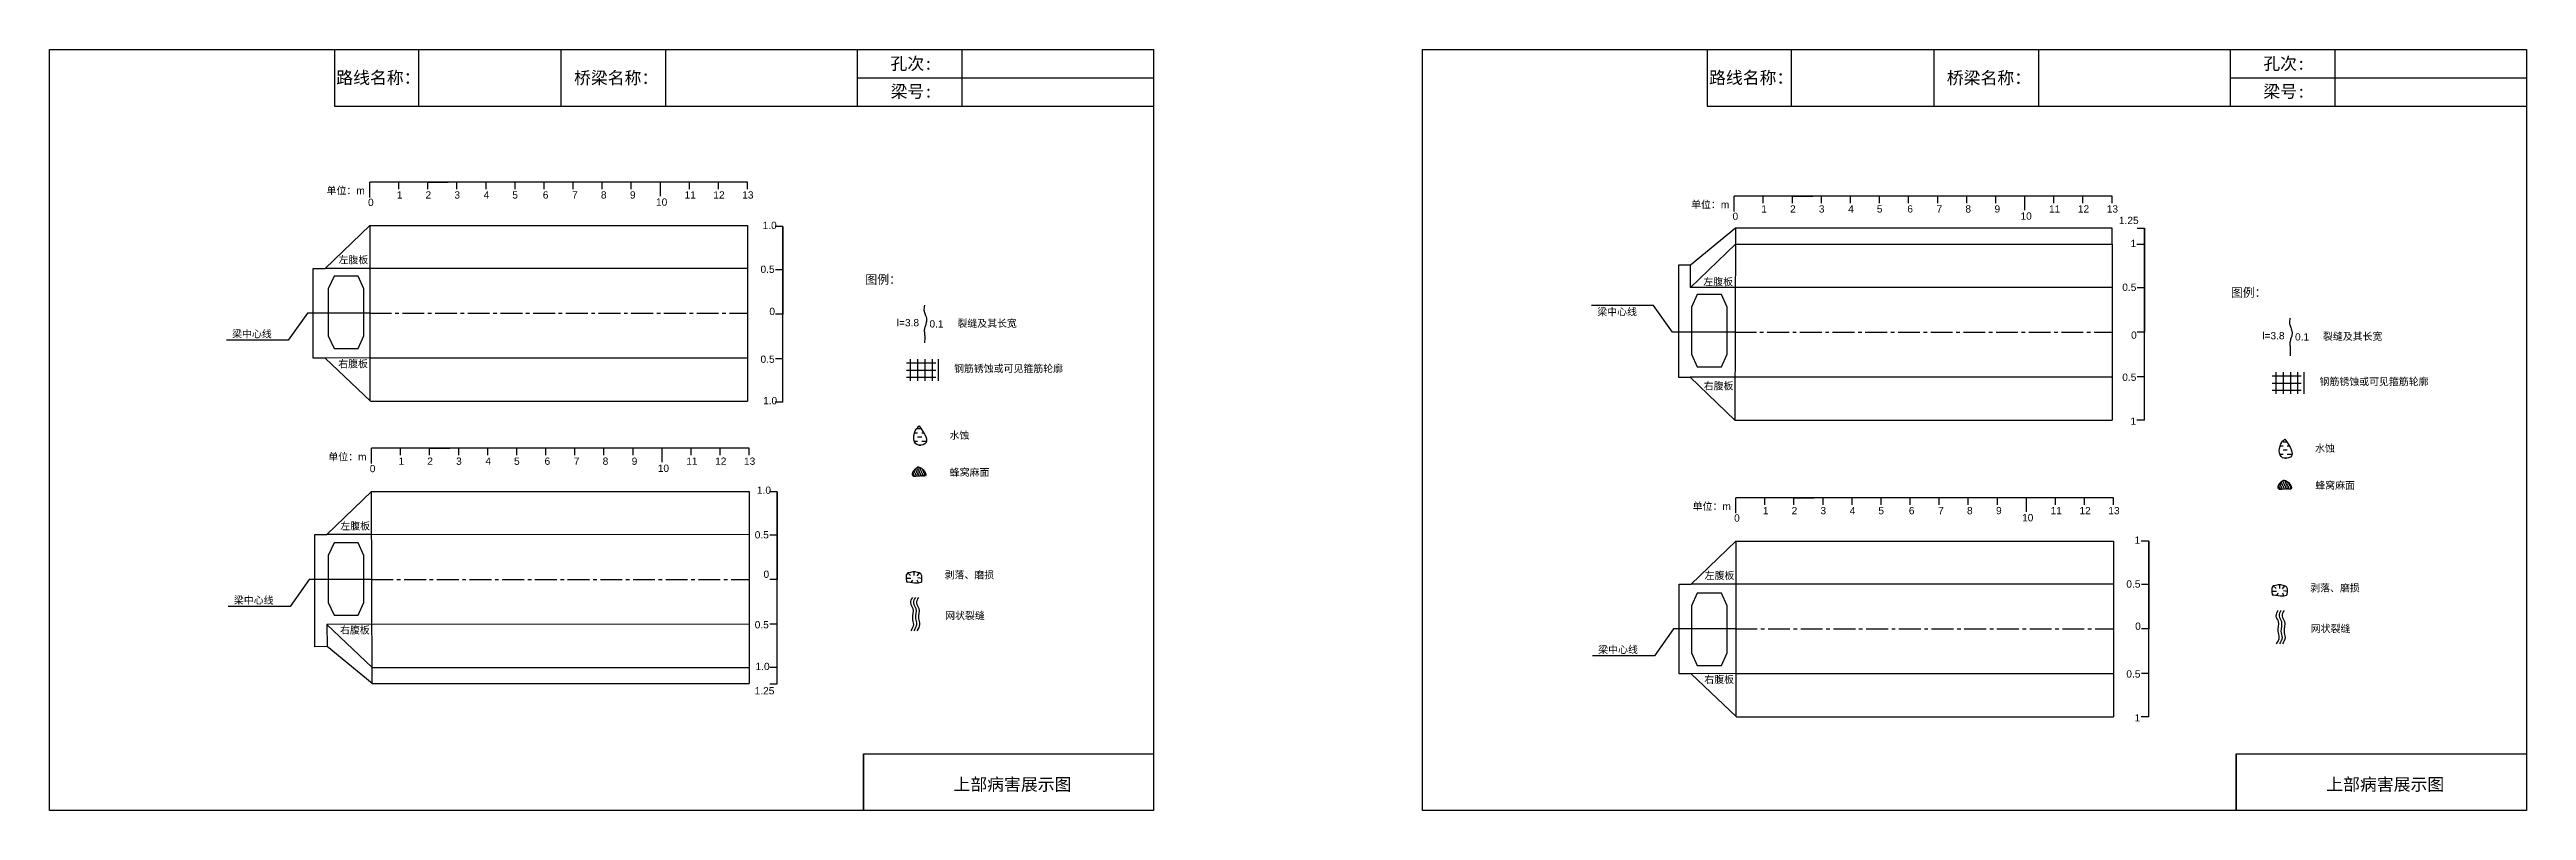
# Model space of a CAD drawing. Header units: millimetres. Extents: x 3406 to 3541, y 1418 to 1444.
# Drawn here: x 3406.5 to 3491.7, y 1418.1 to 1444.3 of the extents above; entities that cross this region are included whole.
import ezdxf

# ---------------------------------------------------------------- set-up
doc = ezdxf.new("R2010")
doc.units = ezdxf.units.MM
doc.linetypes.add('CENTER2', pattern=[1.125, 0.75, -0.125, 0.125, -0.125])
doc.linetypes.add('DASHED', pattern=[0.75, 0.5, -0.25])
for name, color, linetype in [('加固措施', 7, 'Continuous'), ('图层1', 7, 'Continuous'), ('病害', 5, 'Continuous')]:
    doc.layers.add(name, color=color, linetype=linetype)
doc.styles.get("Standard").update_dxf_attribs({"font": 'arial.ttf'})
doc.styles.add('汉字', font='')
doc.styles.get('汉字').set_extended_font_data('SimSun')

# ---------------------------------------------------------------- blocks, each defined once
blk = doc.blocks.new('adfsd')
at = {"lineweight": -2, "ltscale": 0.5}
for p, q in [((1140.876, -3083.768), (1140.94, -3083.769)), ((1140.897, -3083.694), (1140.936, -3083.729)), ((1140.948, -3083.824), (1140.969, -3083.796)), ((1140.983, -3083.682), (1140.981, -3083.729)), ((1141.053, -3083.694), (1141.022, -3083.735)), ((1141.045, -3083.83), (1141.028, -3083.796)), ((1141.094, -3083.772), (1141.036, -3083.763))]:
    blk.add_line(p, q, dxfattribs=at)
blk.add_lwpolyline([(1141, -3083.682), (1140.967, -3083.682), (1140.934, -3083.69), (1140.897, -3083.694), (1140.876, -3083.727), (1140.876, -3083.768), (1140.88, -3083.818), (1140.905, -3083.818), (1140.991, -3083.83), (1141.045, -3083.83), (1141.078, -3083.822), (1141.09, -3083.814), (1141.094, -3083.772), (1141.094, -3083.735), (1141.078, -3083.707), (1141.053, -3083.694), (1141.033, -3083.69), (1141, -3083.678)], dxfattribs=at)

msp = doc.modelspace()

# ---------------------------------------------------------------- hatches: boundary and pattern name
at = {"layer": '加固措施', "lineweight": -2}
h = msp.add_hatch(dxfattribs=at)
h.set_pattern_fill('DASH', color=256, scale=0.045)
h.set_pattern_definition([(0, (3164.47613, 1413.08972), (0.142875, 0.142875), [0.142875, -0.142875])])
edge = h.paths.add_edge_path()
edge.add_spline(control_points=[(3436.424, 1431.327), (3436.388, 1431.295), (3436.221, 1431.148), (3436.177, 1430.61), (3436.847, 1430.705), (3436.599, 1431.069), (3436.424, 1431.327)], knot_values=[0, 0, 0, 0, 3.237042, 15.187225, 21.182779, 35.601669, 35.601669, 35.601669, 35.601669], degree=3, periodic=0)
h = msp.add_hatch(dxfattribs=at)
h.set_pattern_fill('DASH', color=256, scale=0.045)
h.set_pattern_definition([(0, (3211.47392, 1412.64096), (0.142875, 0.142875), [0.142875, -0.142875])])
edge = h.paths.add_edge_path()
edge.add_spline(control_points=[(3483.422, 1430.878), (3483.386, 1430.847), (3483.219, 1430.699), (3483.175, 1430.161), (3483.845, 1430.256), (3483.597, 1430.621), (3483.422, 1430.878)], knot_values=[0, 0, 0, 0, 3.237042, 15.187225, 21.182779, 35.601669, 35.601669, 35.601669, 35.601669], degree=3, periodic=0)
h = msp.add_hatch(dxfattribs=at)
h.set_pattern_fill('DOTS', scale=0.05)
h.set_pattern_definition([(0, (3134.2022, 1406.63724), (0.0396875, 0.079375), [0, -0.079375])])
edge = h.paths.add_edge_path()
edge.add_spline(control_points=[(3436.376, 1429.915), (3436.302, 1429.863), (3436.196, 1429.791), (3436.185, 1429.522), (3436.435, 1429.645), (3436.774, 1429.549), (3436.521, 1429.921), (3436.385, 1429.915), (3436.376, 1429.915)], knot_values=[0, 0, 0, 0, 5.205471, 7.397577, 12.944796, 16.169923, 23.88441, 24.400432, 24.400432, 24.400432, 24.400432], degree=3, periodic=0)
h = msp.add_hatch(dxfattribs=at)
h.set_pattern_fill('DOTS', scale=0.05)
h.set_pattern_definition([(0, (3181.19999, 1406.18848), (0.0396875, 0.079375), [0, -0.079375])])
edge = h.paths.add_edge_path()
edge.add_spline(control_points=[(3483.374, 1429.466), (3483.3, 1429.415), (3483.194, 1429.342), (3483.182, 1429.073), (3483.432, 1429.197), (3483.772, 1429.1), (3483.519, 1429.472), (3483.383, 1429.466), (3483.374, 1429.466)], knot_values=[0, 0, 0, 0, 5.205471, 7.397577, 12.944796, 16.169923, 23.88441, 24.400432, 24.400432, 24.400432, 24.400432], degree=3, periodic=0)
at = {"layer": '病害', "lineweight": -2}
h = msp.add_hatch(dxfattribs=at)
h.set_pattern_fill('DOTS', color=4, scale=0.05, style=0)
h.set_pattern_definition([(0, (2926.75085, 1377.06675), (0.0396875, 0.079375), [0, -0.079375])])
edge = h.paths.add_edge_path()
edge.add_spline(control_points=[(3436.376, 1429.915), (3436.302, 1429.863), (3436.196, 1429.791), (3436.185, 1429.522), (3436.435, 1429.645), (3436.774, 1429.549), (3436.521, 1429.921), (3436.385, 1429.915), (3436.376, 1429.915)], knot_values=[0, 0, 0, 0, 1.041094, 1.479515, 2.588959, 3.233985, 4.776882, 4.880086, 4.880086, 4.880086, 4.880086], degree=3, periodic=0)
h = msp.add_hatch(dxfattribs=at)
h.set_pattern_fill('DOTS', color=4, scale=0.05, style=0)
h.set_pattern_definition([(0, (2973.74864, 1376.61798), (0.0396875, 0.079375), [0, -0.079375])])
edge = h.paths.add_edge_path()
edge.add_spline(control_points=[(3483.374, 1429.466), (3483.3, 1429.415), (3483.194, 1429.342), (3483.182, 1429.073), (3483.432, 1429.197), (3483.772, 1429.1), (3483.519, 1429.472), (3483.383, 1429.466), (3483.374, 1429.466)], knot_values=[0, 0, 0, 0, 1.041094, 1.479515, 2.588959, 3.233985, 4.776882, 4.880086, 4.880086, 4.880086, 4.880086], degree=3, periodic=0)

# ---------------------------------------------------------------- linework, layer by layer
at = {"color": 0, "linetype": 'ByBlock'}
for p, q in [((3406.491, 1444.288), (3444.491, 1444.288)), ((3406.491, 1418.088), (3406.491, 1444.288)), ((3416.293, 1444.288), (3416.293, 1442.341)), ((3424.092, 1444.288), (3424.092, 1442.341)), ((3434.291, 1444.288), (3434.291, 1442.341)), ((3437.893, 1444.284), (3437.893, 1442.336)), ((3444.491, 1444.288), (3444.491, 1418.088)), ((3453.738, 1444.288), (3491.738, 1444.288)), ((3453.738, 1418.088), (3453.738, 1444.288)), ((3463.541, 1444.288), (3463.541, 1442.341)), ((3471.339, 1444.288), (3471.339, 1442.341)), ((3481.538, 1444.288), (3481.538, 1442.341)), ((3485.14, 1444.284), (3485.14, 1442.336)), ((3491.738, 1444.288), (3491.738, 1418.088)), ((3416.293, 1442.341), (3444.491, 1442.341)), ((3463.541, 1442.341), (3491.738, 1442.341)), ((3431.73, 1432.149), (3431.73, 1438.2)), ((3477.474, 1438.138), (3464.519, 1438.138)), ((3477.474, 1437.581), (3477.474, 1438.138)), ((3478.595, 1431.528), (3478.595, 1438.138)), ((3477.474, 1437.581), (3477.474, 1431.525)), ((3431.73, 1435.17), (3431.73, 1435.179)), ((3430.573, 1429.067), (3430.573, 1424.499)), ((3431.529, 1422.449), (3431.529, 1429.059)), ((3477.529, 1427.365), (3477.529, 1421.309)), ((3478.736, 1421.312), (3478.736, 1427.363)), ((3431.529, 1426.029), (3431.529, 1426.037)), ((3430.573, 1424.499), (3430.573, 1422.455)), ((3434.506, 1418.088), (3434.506, 1420.036)), ((3434.506, 1420.036), (3444.491, 1420.036)), ((3481.753, 1418.088), (3481.753, 1420.036)), ((3481.753, 1420.036), (3491.738, 1420.036)), ((3444.491, 1418.088), (3406.491, 1418.088)), ((3491.738, 1418.088), (3453.738, 1418.088))]:
    msp.add_line(p, q, dxfattribs=at)
at = {"color": 0}
for p, q in [((3430.513, 1439.725), (3417.513, 1439.725)), ((3417.513, 1439.196), (3417.513, 1439.725)), ((3418.513, 1439.484), (3418.513, 1439.725)), ((3419.513, 1439.725), (3420.213, 1439.725)), ((3419.513, 1439.484), (3419.513, 1439.725)), ((3420.513, 1439.484), (3420.513, 1439.725)), ((3421.513, 1439.484), (3421.513, 1439.725)), ((3422.513, 1439.484), (3422.513, 1439.725)), ((3423.513, 1439.484), (3423.513, 1439.725)), ((3424.513, 1439.484), (3424.513, 1439.725)), ((3425.513, 1439.484), (3425.513, 1439.725)), ((3426.513, 1439.484), (3426.513, 1439.725)), ((3427.513, 1439.242), (3427.513, 1439.725)), ((3428.513, 1439.484), (3428.513, 1439.725)), ((3429.513, 1439.484), (3429.513, 1439.725)), ((3430.513, 1439.484), (3430.513, 1439.725)), ((3477.474, 1439.243), (3464.474, 1439.243)), ((3464.474, 1438.714), (3464.474, 1439.243)), ((3465.474, 1439.001), (3465.474, 1439.243)), ((3466.474, 1439.243), (3467.174, 1439.243)), ((3466.474, 1439.001), (3466.474, 1439.243)), ((3467.474, 1439.001), (3467.474, 1439.243)), ((3468.474, 1439.001), (3468.474, 1439.243)), ((3469.474, 1439.001), (3469.474, 1439.243)), ((3470.474, 1439.001), (3470.474, 1439.243)), ((3471.474, 1439.001), (3471.474, 1439.243)), ((3472.474, 1439.001), (3472.474, 1439.243)), ((3473.474, 1439.001), (3473.474, 1439.243)), ((3474.474, 1438.76), (3474.474, 1439.243)), ((3475.474, 1439.001), (3475.474, 1439.243)), ((3476.474, 1439.001), (3476.474, 1439.243)), ((3477.474, 1439.001), (3477.474, 1439.243)), ((3417.514, 1438.234), (3415.972, 1436.753)), ((3417.514, 1438.234), (3430.513, 1438.234)), ((3417.514, 1438.234), (3417.514, 1432.198)), ((3430.513, 1438.234), (3430.513, 1432.178)), ((3431.73, 1438.2), (3431.467, 1438.2)), ((3431.73, 1438.2), (3431.73, 1436.459)), ((3464.521, 1438.138), (3462.965, 1436.863)), ((3464.521, 1438.138), (3464.498, 1431.525)), ((3478.345, 1438.138), (3478.595, 1438.138)), ((3478.595, 1438.138), (3478.595, 1435.838)), ((3464.519, 1437.581), (3462.962, 1436.098)), ((3464.519, 1437.581), (3477.474, 1437.581)), ((3478.595, 1437.579), (3478.333, 1437.579)), ((3430.513, 1436.746), (3417.517, 1436.753)), ((3431.73, 1436.707), (3431.48, 1436.707)), ((3431.73, 1436.459), (3431.73, 1435.179)), ((3477.474, 1436.094), (3464.501, 1436.1)), ((3478.595, 1436.086), (3478.345, 1436.086)), ((3478.595, 1435.838), (3478.595, 1434.558)), ((3415.37, 1435.206), (3414.709, 1434.28)), ((3431.73, 1435.179), (3431.48, 1435.179)), ((3431.73, 1433.89), (3431.73, 1435.17)), ((3461.693, 1435.479), (3459.56, 1435.479)), ((3462.353, 1434.553), (3461.693, 1435.479)), ((3414.709, 1434.28), (3412.576, 1434.28)), ((3431.73, 1432.149), (3431.73, 1433.89)), ((3478.595, 1434.558), (3478.345, 1434.558)), ((3478.595, 1433.269), (3478.595, 1434.549)), ((3417.535, 1432.178), (3415.978, 1433.662)), ((3430.513, 1433.666), (3417.517, 1433.659)), ((3431.73, 1433.642), (3431.48, 1433.642)), ((3477.474, 1433.013), (3464.501, 1433.006)), ((3478.595, 1433.021), (3478.345, 1433.021)), ((3478.595, 1431.528), (3478.595, 1433.269)), ((3417.535, 1432.178), (3430.513, 1432.178)), ((3464.498, 1431.525), (3462.956, 1433.006)), ((3431.73, 1432.149), (3431.467, 1432.149)), ((3464.498, 1431.525), (3477.474, 1431.525)), ((3478.595, 1431.528), (3478.333, 1431.528)), ((3430.573, 1430.558), (3417.573, 1430.558)), ((3417.573, 1430.03), (3417.573, 1430.558)), ((3418.573, 1430.317), (3418.573, 1430.558)), ((3419.573, 1430.558), (3420.273, 1430.558)), ((3419.573, 1430.317), (3419.573, 1430.558)), ((3420.573, 1430.317), (3420.573, 1430.558)), ((3421.573, 1430.317), (3421.573, 1430.558)), ((3422.573, 1430.317), (3422.573, 1430.558)), ((3423.573, 1430.317), (3423.573, 1430.558)), ((3424.573, 1430.317), (3424.573, 1430.558)), ((3425.573, 1430.317), (3425.573, 1430.558)), ((3426.573, 1430.317), (3426.573, 1430.558)), ((3427.573, 1430.076), (3427.573, 1430.558)), ((3428.573, 1430.317), (3428.573, 1430.558)), ((3429.573, 1430.317), (3429.573, 1430.558)), ((3430.573, 1430.317), (3430.573, 1430.558)), ((3417.574, 1429.067), (3416.032, 1427.586)), ((3417.574, 1429.067), (3430.573, 1429.067)), ((3417.597, 1422.455), (3417.574, 1429.067)), ((3431.529, 1429.059), (3431.266, 1429.059)), ((3431.529, 1429.059), (3431.529, 1427.317)), ((3477.529, 1428.856), (3464.529, 1428.856)), ((3464.529, 1428.328), (3464.529, 1428.856)), ((3465.529, 1428.615), (3465.529, 1428.856)), ((3466.529, 1428.856), (3467.229, 1428.856)), ((3466.529, 1428.615), (3466.529, 1428.856)), ((3467.529, 1428.615), (3467.529, 1428.856)), ((3468.529, 1428.615), (3468.529, 1428.856)), ((3469.529, 1428.615), (3469.529, 1428.856)), ((3470.529, 1428.615), (3470.529, 1428.856)), ((3471.529, 1428.615), (3471.529, 1428.856)), ((3472.529, 1428.615), (3472.529, 1428.856)), ((3473.529, 1428.615), (3473.529, 1428.856)), ((3474.529, 1428.374), (3474.529, 1428.856)), ((3475.529, 1428.615), (3475.529, 1428.856)), ((3476.529, 1428.615), (3476.529, 1428.856)), ((3477.529, 1428.615), (3477.529, 1428.856)), ((3430.573, 1427.58), (3417.577, 1427.586)), ((3431.529, 1427.565), (3431.279, 1427.565)), ((3431.529, 1427.317), (3431.529, 1426.037)), ((3464.53, 1427.365), (3462.988, 1425.884)), ((3464.53, 1427.365), (3477.529, 1427.365)), ((3464.53, 1427.365), (3464.53, 1421.329)), ((3478.736, 1427.363), (3478.473, 1427.363)), ((3478.736, 1427.363), (3478.736, 1425.621)), ((3415.43, 1426.039), (3414.769, 1425.114)), ((3431.529, 1426.037), (3431.279, 1426.037)), ((3431.529, 1424.749), (3431.529, 1426.029)), ((3477.529, 1425.878), (3464.533, 1425.884)), ((3478.736, 1425.87), (3478.486, 1425.87)), ((3478.736, 1425.621), (3478.736, 1424.341)), ((3414.769, 1425.114), (3412.636, 1425.114)), ((3417.595, 1423.011), (3416.038, 1424.495)), ((3430.573, 1424.499), (3417.577, 1424.492)), ((3431.529, 1424.501), (3431.279, 1424.501)), ((3431.529, 1422.449), (3431.529, 1424.749)), ((3417.597, 1422.455), (3416.041, 1423.73)), ((3462.386, 1424.337), (3461.725, 1423.411)), ((3478.736, 1424.341), (3478.486, 1424.341)), ((3478.736, 1423.053), (3478.736, 1424.333)), ((3417.595, 1423.011), (3430.573, 1423.011)), ((3431.529, 1423.007), (3431.266, 1423.007)), ((3461.725, 1423.411), (3459.592, 1423.411)), ((3464.551, 1421.309), (3462.994, 1422.793)), ((3477.529, 1422.797), (3464.533, 1422.79)), ((3478.736, 1422.805), (3478.486, 1422.805)), ((3478.736, 1421.312), (3478.736, 1423.053)), ((3431.279, 1422.449), (3431.529, 1422.449)), ((3464.551, 1421.309), (3477.529, 1421.309)), ((3478.736, 1421.312), (3478.473, 1421.312))]:
    msp.add_line(p, q, dxfattribs=at)
at = {"color": 5}
for p, q in [((3415.566, 1433.662), (3415.566, 1436.753)), ((3415.566, 1436.753), (3415.972, 1436.753)), ((3417.517, 1436.753), (3415.972, 1436.753)), ((3462.965, 1436.863), (3462.55, 1436.865)), ((3462.55, 1436.865), (3462.55, 1433.006)), ((3462.962, 1436.098), (3462.965, 1436.863)), ((3464.507, 1436.092), (3462.962, 1436.098)), ((3415.978, 1433.662), (3415.566, 1433.662)), ((3417.523, 1433.668), (3415.978, 1433.662)), ((3462.55, 1433.006), (3462.956, 1433.006)), ((3464.501, 1433.006), (3462.956, 1433.006)), ((3415.626, 1423.728), (3415.626, 1427.586)), ((3415.626, 1427.586), (3416.032, 1427.586)), ((3417.577, 1427.586), (3416.032, 1427.586)), ((3462.582, 1422.793), (3462.582, 1425.884)), ((3462.582, 1425.884), (3462.988, 1425.884)), ((3464.533, 1425.884), (3462.988, 1425.884)), ((3417.583, 1424.501), (3416.038, 1424.495)), ((3416.038, 1424.495), (3416.041, 1423.73)), ((3416.041, 1423.73), (3415.626, 1423.728)), ((3462.994, 1422.793), (3462.582, 1422.793)), ((3464.539, 1422.799), (3462.994, 1422.793))]:
    msp.add_line(p, q, dxfattribs=at)
for p, q in [((3417.513, 1435.206), (3415.37, 1435.206)), ((3464.496, 1434.553), (3462.353, 1434.553)), ((3417.573, 1426.039), (3415.43, 1426.039)), ((3464.529, 1424.337), (3462.386, 1424.337)), ((3417.597, 1422.455), (3430.573, 1422.455))]:
    msp.add_line(p, q)
at = {"color": 1, "linetype": 'CENTER2'}
for p, q in [((3417.513, 1435.206), (3430.513, 1435.206)), ((3464.484, 1434.553), (3477.484, 1434.553)), ((3417.573, 1426.039), (3430.573, 1426.039)), ((3464.516, 1424.337), (3477.516, 1424.337))]:
    msp.add_line(p, q, dxfattribs=at)
at = {"color": 1, "linetype": 'DASHED', "ltscale": 2}
for p, q in [((3435.989, 1433.504), (3437.239, 1433.504)), ((3435.989, 1433.254), (3437.239, 1433.254)), ((3436.114, 1433.629), (3436.114, 1432.879)), ((3436.364, 1433.629), (3436.364, 1432.879)), ((3436.614, 1433.629), (3436.614, 1432.879)), ((3436.864, 1433.629), (3436.864, 1432.879)), ((3437.078, 1433.631), (3437.078, 1432.881)), ((3482.987, 1433.055), (3484.237, 1433.055)), ((3483.112, 1433.18), (3483.112, 1432.43)), ((3483.362, 1433.18), (3483.362, 1432.43)), ((3483.612, 1433.18), (3483.612, 1432.43)), ((3483.862, 1433.18), (3483.862, 1432.43)), ((3484.076, 1433.182), (3484.076, 1432.432)), ((3435.989, 1433.004), (3437.239, 1433.004)), ((3482.987, 1432.805), (3484.237, 1432.805)), ((3482.987, 1432.555), (3484.237, 1432.555))]:
    msp.add_line(p, q, dxfattribs=at)
at = {"color": 0, "linetype": 'ByBlock'}
for points in [[(3406.491, 1444.288), (3444.491, 1444.288), (3444.491, 1418.088), (3406.491, 1418.088)], [(3453.738, 1444.288), (3491.738, 1444.288), (3491.738, 1418.088), (3453.738, 1418.088)]]:
    msp.add_lwpolyline(points, close=True, dxfattribs=at)
at = {"color": 5}
for points in [[(3416.282, 1433.991), (3417.113, 1433.991), (3417.313, 1434.427), (3417.313, 1436.046), (3417.113, 1436.482), (3416.282, 1436.482), (3416.082, 1436.046), (3416.082, 1434.427)], [(3463.201, 1433.368), (3464.033, 1433.368), (3464.233, 1433.804), (3464.233, 1435.422), (3464.033, 1435.858), (3463.201, 1435.858), (3463.001, 1435.422), (3463.001, 1433.804)], [(3416.282, 1424.817), (3417.113, 1424.817), (3417.313, 1425.252), (3417.313, 1426.871), (3417.113, 1427.307), (3416.282, 1427.307), (3416.082, 1426.871), (3416.082, 1425.252)], [(3463.201, 1423.081), (3464.033, 1423.081), (3464.233, 1423.517), (3464.233, 1425.135), (3464.033, 1425.571), (3463.201, 1425.571), (3463.001, 1425.135), (3463.001, 1423.517)]]:
    msp.add_lwpolyline(points, close=True, dxfattribs=at)
at = {"lineweight": -2}
for points in [[(3436.376, 1429.915), (3436.202, 1429.721), (3436.202, 1429.612), (3436.48, 1429.612), (3436.641, 1429.612), (3436.402, 1429.915), (3436.376, 1429.915)], [(3483.374, 1429.466), (3483.2, 1429.272), (3483.2, 1429.163), (3483.477, 1429.163), (3483.639, 1429.163), (3483.4, 1429.466), (3483.374, 1429.466)]]:
    msp.add_spline(points, degree=3, dxfattribs=at)
for points in [[(3436.186, 1425.423), (3436.119, 1425.233), (3436.198, 1425.043), (3436.186, 1424.7), (3436.223, 1424.497), (3436.131, 1424.271)], [(3436.292, 1425.423), (3436.225, 1425.233), (3436.305, 1425.043), (3436.292, 1424.7), (3436.329, 1424.497), (3436.237, 1424.271)], [(3436.396, 1425.423), (3436.329, 1425.233), (3436.409, 1425.043), (3436.396, 1424.7), (3436.433, 1424.497), (3436.341, 1424.271)], [(3483.184, 1424.974), (3483.117, 1424.784), (3483.196, 1424.594), (3483.184, 1424.251), (3483.221, 1424.049), (3483.129, 1423.822)], [(3483.29, 1424.974), (3483.223, 1424.784), (3483.302, 1424.594), (3483.29, 1424.251), (3483.327, 1424.049), (3483.235, 1423.822)], [(3483.394, 1424.974), (3483.327, 1424.784), (3483.407, 1424.594), (3483.394, 1424.251), (3483.431, 1424.049), (3483.339, 1423.822)]]:
    msp.add_spline(points, degree=3)
at = {"layer": '加固措施', "lineweight": -2}
for points in [[(3436.424, 1431.327), (3436.323, 1431.222), (3436.346, 1430.684), (3436.615, 1430.707), (3436.424, 1431.327)], [(3483.422, 1430.878), (3483.321, 1430.773), (3483.344, 1430.235), (3483.612, 1430.258), (3483.422, 1430.878)]]:
    msp.add_spline(points, degree=3, dxfattribs=at)
at = {"layer": '图层1', "lineweight": -2}
for points in [[(3436.603, 1435.484), (3436.6, 1435.468), (3436.597, 1435.453), (3436.59, 1435.407), (3436.586, 1435.378), (3436.584, 1435.338), (3436.584, 1435.324), (3436.586, 1435.304), (3436.587, 1435.296), (3436.589, 1435.281), (3436.591, 1435.273), (3436.598, 1435.246), (3436.606, 1435.225), (3436.624, 1435.178), (3436.634, 1435.153), (3436.654, 1435.099), (3436.663, 1435.069), (3436.672, 1435.018), (3436.674, 1434.998), (3436.675, 1434.959), (3436.673, 1434.94), (3436.668, 1434.904), (3436.664, 1434.886), (3436.656, 1434.853), (3436.652, 1434.837), (3436.639, 1434.797), (3436.631, 1434.774), (3436.617, 1434.73), (3436.61, 1434.71), (3436.604, 1434.682), (3436.602, 1434.673), (3436.6, 1434.658), (3436.599, 1434.651), (3436.598, 1434.637), (3436.597, 1434.629), (3436.597, 1434.602), (3436.598, 1434.581), (3436.601, 1434.536), (3436.604, 1434.512), (3436.608, 1434.47), (3436.61, 1434.452), (3436.612, 1434.419), (3436.613, 1434.404), (3436.614, 1434.374), (3436.614, 1434.359), (3436.613, 1434.315), (3436.611, 1434.286), (3436.608, 1434.236), (3436.606, 1434.214), (3436.604, 1434.193)], [(3483.601, 1435.035), (3483.598, 1435.02), (3483.595, 1435.004), (3483.588, 1434.958), (3483.584, 1434.929), (3483.582, 1434.889), (3483.582, 1434.876), (3483.584, 1434.855), (3483.585, 1434.847), (3483.587, 1434.832), (3483.589, 1434.825), (3483.596, 1434.797), (3483.604, 1434.776), (3483.622, 1434.729), (3483.632, 1434.704), (3483.651, 1434.65), (3483.661, 1434.62), (3483.67, 1434.569), (3483.672, 1434.55), (3483.672, 1434.51), (3483.671, 1434.491), (3483.666, 1434.455), (3483.662, 1434.437), (3483.654, 1434.404), (3483.649, 1434.388), (3483.637, 1434.348), (3483.629, 1434.325), (3483.615, 1434.281), (3483.608, 1434.261), (3483.602, 1434.233), (3483.6, 1434.225), (3483.597, 1434.209), (3483.597, 1434.202), (3483.595, 1434.188), (3483.595, 1434.181), (3483.594, 1434.153), (3483.595, 1434.132), (3483.599, 1434.087), (3483.602, 1434.063), (3483.606, 1434.021), (3483.608, 1434.004), (3483.61, 1433.971), (3483.611, 1433.955), (3483.611, 1433.925), (3483.611, 1433.91), (3483.611, 1433.866), (3483.609, 1433.837), (3483.606, 1433.787), (3483.604, 1433.766), (3483.602, 1433.745)]]:
    msp.add_open_spline(points, degree=3, knots=[0, 0, 0, 0, 0.93103, 0.93103, 2.904338, 2.904338, 3.933552, 3.933552, 4.598026, 4.598026, 5.2625, 5.2625, 6.799065, 6.799065, 8.335629, 8.335629, 9.872194, 9.872194, 10.744529, 10.744529, 11.616864, 11.616864, 12.4892, 12.4892, 13.361535, 13.361535, 14.755665, 14.755665, 16.149795, 16.149795, 16.835641, 16.835641, 17.410365, 17.410365, 17.98509, 17.98509, 19.45733, 19.45733, 20.929571, 20.929571, 21.910052, 21.910052, 22.722819, 22.722819, 23.535585, 23.535585, 25.161117, 25.161117, 26.428502, 26.428502, 26.428502, 26.428502], dxfattribs=at)
at = {"layer": '病害', "color": 5}
for p, q in [((3416.293, 1444.288), (3416.293, 1442.341)), ((3424.092, 1444.288), (3424.092, 1442.341)), ((3434.291, 1444.288), (3434.291, 1442.341)), ((3444.491, 1444.288), (3444.491, 1442.341)), ((3463.541, 1444.288), (3463.541, 1442.341)), ((3471.339, 1444.288), (3471.339, 1442.341)), ((3481.538, 1444.288), (3481.538, 1442.341)), ((3491.738, 1444.288), (3491.738, 1442.341)), ((3416.293, 1442.341), (3434.251, 1442.341)), ((3434.251, 1442.341), (3444.491, 1442.341)), ((3463.541, 1442.341), (3481.498, 1442.341)), ((3481.498, 1442.341), (3491.738, 1442.341)), ((3434.506, 1420.036), (3444.491, 1420.036)), ((3434.506, 1420.036), (3434.506, 1418.088)), ((3481.753, 1420.036), (3491.738, 1420.036)), ((3481.753, 1420.036), (3481.753, 1418.088))]:
    msp.add_line(p, q, dxfattribs=at)
at = {"layer": '病害', "color": 0}
for p, q in [((3419.189, 1444.288), (3419.189, 1442.341)), ((3427.693, 1444.288), (3427.693, 1442.341)), ((3466.436, 1444.288), (3466.436, 1442.341)), ((3474.94, 1444.288), (3474.94, 1442.341)), ((3434.292, 1443.31), (3444.491, 1443.31)), ((3481.539, 1443.31), (3491.738, 1443.31))]:
    msp.add_line(p, q, dxfattribs=at)

# ---------------------------------------------------------------- block references
at = {"color": 0, "xscale": 2.5, "yscale": 2.5, "zscale": 2.5}
for p in [(583.783, 9135.505), (630.781, 9135.057)]:
    msp.add_blockref('adfsd', p, dxfattribs=at)

# ---------------------------------------------------------------- texts
for s, p in [('单位：m', (3416.026, 1439.308)), ('0', (3417.453, 1438.902)), ('1', (3418.443, 1439.157)), ('2', (3419.432, 1439.157)), ('3', (3420.423, 1439.157)), ('4', (3421.433, 1439.157)), ('5', (3422.417, 1439.157)), ('6', (3423.467, 1439.157)), ('7', (3424.474, 1439.157)), ('8', (3425.467, 1439.157)), ('9', (3426.467, 1439.157)), ('10', (3427.363, 1438.912)), ('11', (3428.346, 1439.157)), ('12', (3429.337, 1439.157)), ('13', (3430.331, 1439.157)), ('单位：m', (3462.988, 1438.826)), ('1.0', (3431.034, 1438.109)), ('0', (3464.414, 1438.42)), ('1', (3465.405, 1438.675)), ('2', (3466.394, 1438.675)), ('3', (3467.384, 1438.675)), ('4', (3468.394, 1438.675)), ('5', (3469.379, 1438.675)), ('6', (3470.429, 1438.675)), ('7', (3471.435, 1438.675)), ('8', (3472.428, 1438.675)), ('9', (3473.429, 1438.675)), ('10', (3474.324, 1438.43)), ('11', (3475.307, 1438.675)), ('12', (3476.299, 1438.675)), ('13', (3477.293, 1438.675)), ('左腹板', (3416.438, 1436.923)), ('0.5', (3430.961, 1436.598)), ('左腹板', (3463.409, 1436.165)), ('0', (3431.265, 1435.147)), ('梁中心线', (3459.76, 1435.133)), ('梁中心线', (3412.776, 1434.371)), ('0', (3478.131, 1434.331)), ('右腹板', (3416.426, 1433.343)), ('0.5', (3430.961, 1433.501)), ('0.5', (3477.827, 1432.88)), ('1.0', (3431.048, 1432.074)), ('右腹板', (3463.422, 1432.584)), ('1', (3478.111, 1431.368)), ('单位：m', (3416.086, 1430.142)), ('0', (3417.513, 1429.735)), ('1', (3418.503, 1429.99)), ('2', (3419.492, 1429.99)), ('3', (3420.483, 1429.99)), ('4', (3421.493, 1429.99)), ('5', (3422.477, 1429.99)), ('6', (3423.527, 1429.99)), ('7', (3424.534, 1429.99)), ('8', (3425.527, 1429.99)), ('9', (3426.527, 1429.99)), ('10', (3427.423, 1429.746)), ('11', (3428.406, 1429.99)), ('12', (3429.397, 1429.99)), ('13', (3430.391, 1429.99)), ('1.0', (3430.836, 1428.991)), ('左腹板', (3416.498, 1427.757)), ('单位：m', (3463.042, 1428.439)), ('0', (3464.469, 1428.033)), ('1', (3465.459, 1428.288)), ('2', (3466.448, 1428.288)), ('3', (3467.439, 1428.288)), ('4', (3468.449, 1428.288)), ('5', (3469.433, 1428.288)), ('6', (3470.483, 1428.288)), ('7', (3471.49, 1428.288)), ('8', (3472.483, 1428.288)), ('9', (3473.483, 1428.288)), ('10', (3474.379, 1428.044)), ('11', (3475.362, 1428.288)), ('12', (3476.353, 1428.288)), ('13', (3477.347, 1428.288)), ('0.5', (3430.761, 1427.456)), ('1', (3478.251, 1427.272)), ('0', (3431.064, 1426.098)), ('左腹板', (3463.454, 1426.055)), ('梁中心线', (3412.836, 1425.204)), ('0.5', (3477.967, 1425.761)), ('0.5', (3430.761, 1424.36)), ('0', (3478.271, 1424.31)), ('右腹板', (3416.486, 1424.176)), ('梁中心线', (3459.792, 1423.502)), ('1.0', (3430.788, 1422.924)), ('0.5', (3477.967, 1422.664)), ('1.25', (3430.759, 1422.087)), ('右腹板', (3463.442, 1422.474)), ('1', (3478.251, 1421.152))]:
    msp.add_text(s, height=0.25).set_placement(p)
for s, p in [('1.25', (3477.711, 1438.279)), ('1', (3478.111, 1437.488)), ('0.5', (3477.827, 1435.977))]:
    msp.add_text(s, height=0.25, rotation=360).set_placement(p)
at = {"layer": '图层1', "style": '汉字'}
for s, p in [('路线名称：', (3416.36, 1443.107)), ('桥梁名称：', (3424.543, 1443.1)), ('孔次:', (3435.434, 1443.593)), ('路线名称：', (3463.607, 1443.107)), ('桥梁名称：', (3471.79, 1443.1)), ('孔次:', (3482.681, 1443.593)), ('梁号:', (3435.437, 1442.633)), ('梁号:', (3482.684, 1442.633)), ('上部病害展示图', (3437.602, 1418.775)), ('上部病害展示图', (3484.849, 1418.775))]:
    msp.add_text(s, height=0.425, dxfattribs=at).set_placement(p)
at = {"layer": '图层1', "lineweight": -2, "attachment_point": 1}
for s, insert, char_height in [('图例：', (3434.567, 1436.518), 0.3), ('图例：', (3481.565, 1436.07), 0.3), ('l=3.8', (3435.65, 1435.009), 0.25), ('0.1', (3436.775, 1434.967), 0.25), ('裂缝及其长宽', (3437.737, 1434.986), 0.25), ('l=3.8', (3482.647, 1434.56), 0.25), ('0.1', (3483.773, 1434.519), 0.25), ('裂缝及其长宽', (3484.735, 1434.537), 0.25), ('钢筋锈蚀或可见箍筋轮廓', (3437.62, 1433.429), 0.25), ('钢筋锈蚀或可见箍筋轮廓', (3484.618, 1432.98), 0.25), ('水蚀', (3437.464, 1431.13), 0.25), ('水蚀', (3484.462, 1430.681), 0.25), ('蜂窝麻面', (3437.474, 1429.854), 0.25), ('蜂窝麻面', (3484.472, 1429.406), 0.25), ('剥落、磨损', (3437.297, 1426.323), 0.25), ('剥落、磨损', (3484.295, 1425.874), 0.25), ('网状裂缝', (3437.315, 1424.922), 0.25), ('网状裂缝', (3484.313, 1424.474), 0.25)]:
    msp.add_mtext(s, dxfattribs=dict(at, insert=insert, char_height=char_height))

doc.saveas('drawing.dxf')
